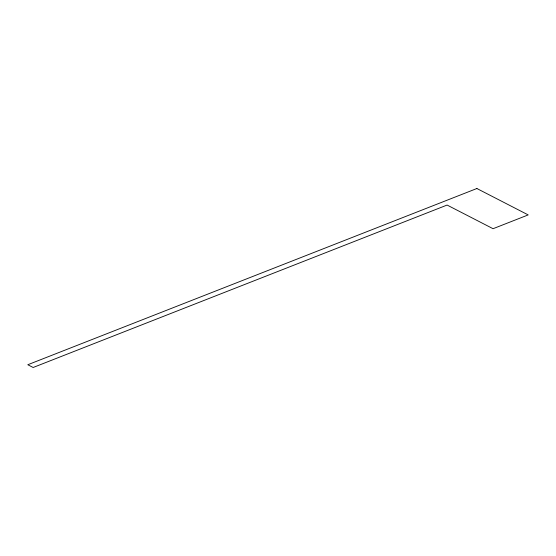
<?xml version="1.0" encoding="UTF-8"?>
<svg xmlns="http://www.w3.org/2000/svg" width="556" height="556" viewBox="0 0 556 556"><rect width="100%" height="100%" fill="white"/><g stroke="black" fill="none" stroke-linecap="round" stroke-linejoin="round"><path stroke-width="0.83" d="M476.888 188.512L27.8 364.736L33.151 367.488L447.1 205.053L493.061 228.704L528.2 214.915L476.888 188.512"/></g></svg>
